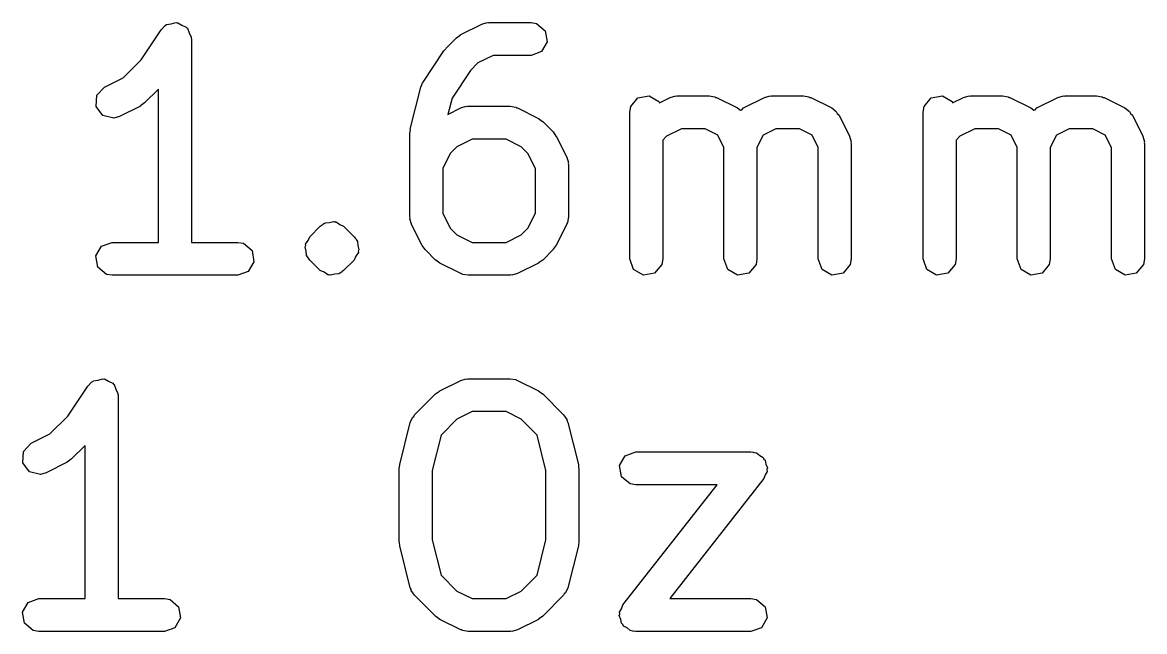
# Model space of a CAD drawing. Extents: x 4 to 183, y -17 to 15.
# Drawn here: x 18.26 to 23.36, y 10.72 to 13.49 of the extents above; entities that cross this region are included whole.
import ezdxf

# ---------------------------------------------------------------- set-up
doc = ezdxf.new("R2010")
doc.units = 0
doc.layers.add('BLACK', color=7, linetype='CONTINUOUS')

msp = doc.modelspace()

# ---------------------------------------------------------------- linework, layer by layer
at = {"layer": 'BLACK', "linetype": 'CONTINUOUS'}
for p, q in [((18.8882, 13.458), (18.9062, 13.4768)), ((18.9062, 13.4768), (18.9103, 13.478)), ((18.9103, 13.478), (18.9131, 13.4813)), ((18.9131, 13.4813), (18.9345, 13.4851)), ((18.9345, 13.4851), (18.9554, 13.4912)), ((18.9554, 13.4912), (18.9594, 13.4895)), ((18.9594, 13.4895), (18.9636, 13.4902)), ((18.9636, 13.4902), (18.9825, 13.4794)), ((18.9825, 13.4794), (19.0024, 13.4706)), ((19.0024, 13.4706), (19.0043, 13.4667)), ((20.2504, 13.4358), (20.3456, 13.4835)), ((20.3456, 13.4835), (20.3706, 13.4909)), ((20.3706, 13.4909), (20.375, 13.4898)), ((20.375, 13.4898), (20.3792, 13.4914)), ((20.3792, 13.4914), (20.5697, 13.4914)), ((20.5697, 13.4914), (20.5953, 13.4869)), ((20.5953, 13.4869), (20.6346, 13.4539)), ((18.7971, 13.3213), (18.8882, 13.458)), ((19.0043, 13.4667), (19.0081, 13.4646)), ((19.0081, 13.4646), (19.0155, 13.4441)), ((19.0155, 13.4441), (19.0252, 13.4246)), ((19.0252, 13.4246), (19.0241, 13.4204)), ((19.0241, 13.4204), (19.0256, 13.4164)), ((19.0256, 13.4164), (19.0256, 12.4914)), ((20.1833, 13.3742), (20.2309, 13.4218)), ((20.2309, 13.4218), (20.2493, 13.4347)), ((20.2493, 13.4347), (20.2504, 13.4358)), ((20.6346, 13.4539), (20.6435, 13.4034)), ((20.1739, 13.3627), (20.1818, 13.371)), ((20.1818, 13.371), (20.1833, 13.3742)), ((20.6435, 13.4034), (20.6179, 13.3589)), ((18.7157, 13.2399), (18.7971, 13.3213)), ((20.0787, 13.2199), (20.1739, 13.3627)), ((20.3969, 13.3414), (20.3284, 13.3071)), ((20.5697, 13.3414), (20.3969, 13.3414)), ((20.6179, 13.3589), (20.5697, 13.3414)), ((20.2946, 13.2734), (20.2107, 13.1475)), ((20.3284, 13.3071), (20.2946, 13.2734)), ((18.6314, 13.1977), (18.7157, 13.2399)), ((20.0683, 13.1965), (20.0786, 13.2195)), ((20.0786, 13.2195), (20.0787, 13.2199)), ((18.5961, 13.1605), (18.6314, 13.1977)), ((18.8756, 13.1877), (18.8132, 13.1253)), ((18.8756, 12.4914), (18.8756, 13.1877)), ((20.0207, 13.006), (20.0683, 13.1965)), ((18.593, 13.1093), (18.5961, 13.1605)), ((18.7937, 13.1112), (18.6984, 13.0636)), ((18.7948, 13.1124), (18.7937, 13.1112)), ((18.8132, 13.1253), (18.7948, 13.1124)), ((20.2107, 13.1475), (20.1922, 13.0734)), ((20.2797, 13.1089), (20.2839, 13.1104)), ((20.2839, 13.1104), (20.4744, 13.1104)), ((20.4744, 13.1104), (20.5001, 13.1059)), ((21.023, 13.1087), (21.056, 13.148)), ((21.056, 13.148), (21.1065, 13.1569)), ((21.1065, 13.1569), (21.1509, 13.1313)), ((21.1509, 13.1313), (21.1531, 13.1253)), ((21.1531, 13.1253), (21.2028, 13.1501)), ((21.2028, 13.1501), (21.2277, 13.1576)), ((21.2277, 13.1576), (21.2321, 13.1565)), ((21.2321, 13.1565), (21.2363, 13.158)), ((21.2363, 13.158), (21.3792, 13.158)), ((21.3792, 13.158), (21.4048, 13.1535)), ((21.4048, 13.1535), (21.4083, 13.1506)), ((21.4083, 13.1506), (21.4127, 13.1501)), ((21.4127, 13.1501), (21.508, 13.1025)), ((21.5361, 13.1025), (21.6314, 13.1501)), ((21.6314, 13.1501), (21.6563, 13.1576)), ((21.6563, 13.1576), (21.6607, 13.1565)), ((21.6607, 13.1565), (21.6649, 13.158)), ((21.6649, 13.158), (21.8078, 13.158)), ((21.8078, 13.158), (21.8334, 13.1535)), ((21.8334, 13.1535), (21.8368, 13.1506)), ((21.8368, 13.1506), (21.8413, 13.1501)), ((21.8413, 13.1501), (21.9365, 13.1025)), ((22.3563, 13.1087), (22.3893, 13.148)), ((22.3893, 13.148), (22.4398, 13.1569)), ((22.4398, 13.1569), (22.4843, 13.1313)), ((22.4843, 13.1313), (22.4864, 13.1253)), ((22.4864, 13.1253), (22.5361, 13.1501)), ((22.5361, 13.1501), (22.5611, 13.1576)), ((22.5611, 13.1576), (22.5654, 13.1565)), ((22.5654, 13.1565), (22.5697, 13.158)), ((22.5697, 13.158), (22.7125, 13.158)), ((22.7125, 13.158), (22.7382, 13.1535)), ((22.7382, 13.1535), (22.7416, 13.1506)), ((22.7416, 13.1506), (22.7461, 13.1501)), ((22.7461, 13.1501), (22.8413, 13.1025)), ((22.8694, 13.1025), (22.9647, 13.1501)), ((22.9647, 13.1501), (22.9897, 13.1576)), ((22.9897, 13.1576), (22.994, 13.1565)), ((22.994, 13.1565), (22.9982, 13.158)), ((22.9982, 13.158), (23.1411, 13.158)), ((23.1411, 13.158), (23.1667, 13.1535)), ((23.1667, 13.1535), (23.1702, 13.1506)), ((23.1702, 13.1506), (23.1746, 13.1501)), ((23.1746, 13.1501), (23.2699, 13.1025)), ((18.6236, 13.0681), (18.593, 13.1093)), ((18.6735, 13.0562), (18.6236, 13.0681)), ((18.6984, 13.0636), (18.6735, 13.0562)), ((20.1922, 13.0734), (20.2504, 13.1025)), ((20.2504, 13.1025), (20.2754, 13.1099)), ((20.2754, 13.1099), (20.2797, 13.1089)), ((20.5001, 13.1059), (20.5035, 13.103)), ((20.5035, 13.103), (20.508, 13.1025)), ((20.508, 13.1025), (20.6032, 13.0549)), ((21.0185, 13.083), (21.023, 13.1087)), ((21.0185, 12.4164), (21.0185, 13.083)), ((21.508, 13.1025), (21.5224, 13.0918)), ((21.5224, 13.0918), (21.5284, 13.0944)), ((21.5284, 13.0944), (21.5361, 13.1025)), ((21.9365, 13.1025), (21.9575, 13.087)), ((21.9575, 13.087), (21.9619, 13.0767)), ((21.9619, 13.0767), (21.9701, 13.069)), ((21.9701, 13.069), (22.0177, 12.9737)), ((22.3518, 13.083), (22.3563, 13.1087)), ((22.3518, 12.4164), (22.3518, 13.083)), ((22.8413, 13.1025), (22.8558, 13.0918)), ((22.8558, 13.0918), (22.8617, 13.0944)), ((22.8617, 13.0944), (22.8694, 13.1025)), ((23.2699, 13.1025), (23.2908, 13.087)), ((23.2908, 13.087), (23.2953, 13.0767)), ((23.2953, 13.0767), (23.3034, 13.069)), ((23.3034, 13.069), (23.351, 12.9737)), ((20.6032, 13.0549), (20.6212, 13.0415)), ((20.6212, 13.0415), (20.6227, 13.0408)), ((20.6227, 13.0408), (20.6703, 12.9932)), ((20.0185, 12.9878), (20.0211, 13.0026)), ((20.0185, 12.6069), (20.0185, 12.9878)), ((20.0211, 13.0026), (20.0207, 13.006)), ((20.3016, 12.9604), (20.2331, 12.9262)), ((20.4567, 12.9604), (20.3016, 12.9604)), ((20.5252, 12.9262), (20.4567, 12.9604)), ((20.6703, 12.9932), (20.6832, 12.9749)), ((20.6832, 12.9749), (20.6844, 12.9737)), ((20.6844, 12.9737), (20.732, 12.8785)), ((21.1855, 12.9738), (21.1685, 12.9567)), ((21.254, 13.008), (21.1855, 12.9738)), ((21.3615, 13.008), (21.254, 13.008)), ((21.4185, 12.9795), (21.3615, 13.008)), ((21.447, 12.9225), (21.4185, 12.9795)), ((21.6256, 12.9795), (21.597, 12.9225)), ((21.6826, 13.008), (21.6256, 12.9795)), ((21.79, 13.008), (21.6826, 13.008)), ((21.8471, 12.9795), (21.79, 13.008)), ((21.8756, 12.9225), (21.8471, 12.9795)), ((22.0177, 12.9737), (22.0251, 12.9488)), ((22.5188, 12.9738), (22.5018, 12.9567)), ((22.5874, 13.008), (22.5188, 12.9738)), ((22.6948, 13.008), (22.5874, 13.008)), ((22.7518, 12.9795), (22.6948, 13.008)), ((22.7804, 12.9225), (22.7518, 12.9795)), ((22.9589, 12.9795), (22.9304, 12.9225)), ((23.0159, 13.008), (22.9589, 12.9795)), ((23.1234, 13.008), (23.0159, 13.008)), ((23.1804, 12.9795), (23.1234, 13.008)), ((23.2089, 12.9225), (23.1804, 12.9795)), ((23.351, 12.9737), (23.3584, 12.9488)), ((20.2331, 12.9262), (20.2027, 12.8958)), ((20.5556, 12.8958), (20.5252, 12.9262)), ((21.1685, 12.9567), (21.1685, 12.4164)), ((21.447, 12.4164), (21.447, 12.9225)), ((21.597, 12.9225), (21.597, 12.4164)), ((21.8756, 12.4164), (21.8756, 12.9225)), ((22.0251, 12.9488), (22.0241, 12.9444)), ((22.0241, 12.9444), (22.0256, 12.9402)), ((22.0256, 12.9402), (22.0256, 12.4164)), ((22.5018, 12.9567), (22.5018, 12.4164)), ((22.7804, 12.4164), (22.7804, 12.9225)), ((22.9304, 12.9225), (22.9304, 12.4164)), ((23.2089, 12.4164), (23.2089, 12.9225)), ((23.3584, 12.9488), (23.3574, 12.9444)), ((23.3574, 12.9444), (23.3589, 12.9402)), ((23.3589, 12.9402), (23.3589, 12.4164)), ((20.2027, 12.8958), (20.1685, 12.8272)), ((20.5899, 12.8272), (20.5556, 12.8958)), ((20.732, 12.8785), (20.7394, 12.8535)), ((20.1685, 12.8272), (20.1685, 12.6246)), ((20.5899, 12.6246), (20.5899, 12.8272)), ((20.7394, 12.8535), (20.7384, 12.8492)), ((20.7384, 12.8492), (20.7399, 12.845)), ((20.7399, 12.845), (20.7399, 12.6069)), ((20.02, 12.6026), (20.0185, 12.6069)), ((20.019, 12.5983), (20.02, 12.6026)), ((20.1685, 12.6246), (20.2027, 12.556)), ((20.5556, 12.556), (20.5899, 12.6246)), ((20.7399, 12.6069), (20.7354, 12.5812)), ((19.5642, 12.517), (19.6119, 12.5647)), ((19.6119, 12.5647), (19.62, 12.5703)), ((19.62, 12.5703), (19.6219, 12.5731)), ((19.6219, 12.5731), (19.6251, 12.5739)), ((19.6251, 12.5739), (19.6253, 12.574)), ((19.6253, 12.574), (19.6274, 12.5766)), ((19.6274, 12.5766), (19.6294, 12.5769)), ((19.6294, 12.5769), (19.6332, 12.5796)), ((19.6332, 12.5796), (19.6526, 12.5813)), ((19.6526, 12.5813), (19.6714, 12.5863)), ((19.6714, 12.5863), (19.6745, 12.5849)), ((19.6745, 12.5849), (19.6779, 12.5855)), ((19.6779, 12.5855), (19.6809, 12.5838)), ((19.6809, 12.5838), (19.6843, 12.5841)), ((19.6843, 12.5841), (19.7003, 12.5729)), ((19.7003, 12.5729), (19.7179, 12.5647)), ((19.7179, 12.5647), (19.7655, 12.517)), ((20.0264, 12.5733), (20.019, 12.5983)), ((20.074, 12.4781), (20.0264, 12.5733)), ((20.2027, 12.556), (20.2331, 12.5256)), ((20.5252, 12.5256), (20.5556, 12.556)), ((20.732, 12.5733), (20.6844, 12.4781)), ((20.7325, 12.5778), (20.732, 12.5733)), ((20.7354, 12.5812), (20.7325, 12.5778)), ((19.5448, 12.4834), (19.556, 12.4994)), ((19.556, 12.4994), (19.5642, 12.517)), ((19.7655, 12.517), (19.7712, 12.5089)), ((19.7712, 12.5089), (19.774, 12.507)), ((19.774, 12.507), (19.7748, 12.5038)), ((19.7748, 12.5038), (19.7805, 12.4957)), ((20.2331, 12.5256), (20.3016, 12.4914)), ((20.4567, 12.4914), (20.5252, 12.5256)), ((18.591, 12.4294), (18.6167, 12.4738)), ((18.6167, 12.4738), (18.6649, 12.4914)), ((18.6649, 12.4914), (18.8756, 12.4914)), ((19.0256, 12.4914), (19.2363, 12.4914)), ((19.2363, 12.4914), (19.262, 12.4869)), ((19.262, 12.4869), (19.3013, 12.4539)), ((19.3013, 12.4539), (19.3102, 12.4034)), ((19.5426, 12.4705), (19.5454, 12.4767)), ((19.5476, 12.4517), (19.5426, 12.4705)), ((19.5454, 12.4767), (19.5448, 12.4834)), ((19.5493, 12.4323), (19.5476, 12.4517)), ((19.7805, 12.4957), (19.7822, 12.4763)), ((19.7822, 12.4763), (19.7872, 12.4575)), ((19.7872, 12.4575), (19.7844, 12.4513)), ((19.7844, 12.4513), (19.785, 12.4446)), ((20.0752, 12.477), (20.074, 12.4781)), ((20.0881, 12.4586), (20.0752, 12.477)), ((20.1357, 12.411), (20.0881, 12.4586)), ((20.3016, 12.4914), (20.4567, 12.4914)), ((20.6703, 12.4586), (20.6227, 12.411)), ((20.671, 12.4601), (20.6703, 12.4586)), ((20.6844, 12.4781), (20.671, 12.4601)), ((18.5999, 12.3789), (18.591, 12.4294)), ((19.3102, 12.4034), (19.2845, 12.3589)), ((19.555, 12.4242), (19.5493, 12.4323)), ((19.5558, 12.421), (19.555, 12.4242)), ((19.5586, 12.4191), (19.5558, 12.421)), ((19.5642, 12.411), (19.5586, 12.4191)), ((19.6119, 12.3633), (19.5642, 12.411)), ((19.7655, 12.411), (19.7179, 12.3633)), ((19.7738, 12.4286), (19.7655, 12.411)), ((19.785, 12.4446), (19.7738, 12.4286)), ((20.1372, 12.4103), (20.1357, 12.411)), ((20.1552, 12.3969), (20.1372, 12.4103)), ((20.2504, 12.3493), (20.1552, 12.3969)), ((20.6032, 12.3969), (20.508, 12.3493)), ((20.6043, 12.3981), (20.6032, 12.3969)), ((20.6227, 12.411), (20.6043, 12.3981)), ((21.036, 12.3682), (21.0185, 12.4164)), ((21.1685, 12.4164), (21.1639, 12.3907)), ((21.4646, 12.3682), (21.447, 12.4164)), ((21.597, 12.4164), (21.5925, 12.3907)), ((21.8932, 12.3682), (21.8756, 12.4164)), ((22.0256, 12.4164), (22.0211, 12.3907)), ((22.3693, 12.3682), (22.3518, 12.4164)), ((22.5018, 12.4164), (22.4973, 12.3907)), ((22.7979, 12.3682), (22.7804, 12.4164)), ((22.9304, 12.4164), (22.9258, 12.3907)), ((23.2265, 12.3682), (23.2089, 12.4164)), ((23.3589, 12.4164), (23.3544, 12.3907)), ((18.6392, 12.3459), (18.5999, 12.3789)), ((18.6649, 12.3414), (18.6392, 12.3459)), ((19.2845, 12.3589), (19.2363, 12.3414)), ((19.6295, 12.3551), (19.6119, 12.3633)), ((19.6455, 12.3439), (19.6295, 12.3551)), ((19.6772, 12.3467), (19.6584, 12.3417)), ((19.6966, 12.3484), (19.6772, 12.3467)), ((19.7004, 12.3511), (19.6966, 12.3484)), ((19.7024, 12.3514), (19.7004, 12.3511)), ((19.7045, 12.354), (19.7024, 12.3514)), ((19.7047, 12.3541), (19.7045, 12.354)), ((19.7079, 12.3549), (19.7047, 12.3541)), ((19.7098, 12.3577), (19.7079, 12.3549)), ((19.7179, 12.3633), (19.7098, 12.3577)), ((20.2549, 12.3488), (20.2504, 12.3493)), ((20.2583, 12.3459), (20.2549, 12.3488)), ((20.2839, 12.3414), (20.2583, 12.3459)), ((20.508, 12.3493), (20.483, 12.3419)), ((21.0804, 12.3425), (21.036, 12.3682)), ((21.131, 12.3514), (21.0804, 12.3425)), ((21.1639, 12.3907), (21.131, 12.3514)), ((21.509, 12.3425), (21.4646, 12.3682)), ((21.5595, 12.3514), (21.509, 12.3425)), ((21.5925, 12.3907), (21.5595, 12.3514)), ((21.9376, 12.3425), (21.8932, 12.3682)), ((21.9881, 12.3514), (21.9376, 12.3425)), ((22.0211, 12.3907), (21.9881, 12.3514)), ((22.4138, 12.3425), (22.3693, 12.3682)), ((22.4643, 12.3514), (22.4138, 12.3425)), ((22.4973, 12.3907), (22.4643, 12.3514)), ((22.8423, 12.3425), (22.7979, 12.3682)), ((22.8929, 12.3514), (22.8423, 12.3425)), ((22.9258, 12.3907), (22.8929, 12.3514)), ((23.2709, 12.3425), (23.2265, 12.3682)), ((23.3214, 12.3514), (23.2709, 12.3425)), ((23.3544, 12.3907), (23.3214, 12.3514)), ((19.2363, 12.3414), (18.6649, 12.3414)), ((19.6489, 12.3442), (19.6455, 12.3439)), ((19.6519, 12.3425), (19.6489, 12.3442)), ((19.6552, 12.3431), (19.6519, 12.3425)), ((19.6584, 12.3417), (19.6552, 12.3431)), ((20.4744, 12.3414), (20.2839, 12.3414)), ((20.4786, 12.3429), (20.4744, 12.3414)), ((20.483, 12.3419), (20.4786, 12.3429)), ((18.4637, 11.7013), (18.5549, 11.838)), ((18.5549, 11.838), (18.5729, 11.8568)), ((18.5729, 11.8568), (18.577, 11.858)), ((18.577, 11.858), (18.5798, 11.8613)), ((18.5798, 11.8613), (18.6012, 11.8651)), ((18.6012, 11.8651), (18.6221, 11.8712)), ((18.6221, 11.8712), (18.6261, 11.8695)), ((18.6261, 11.8695), (18.6303, 11.8702)), ((18.6303, 11.8702), (18.6491, 11.8594)), ((18.6491, 11.8594), (18.6691, 11.8506)), ((18.6691, 11.8506), (18.671, 11.8467)), ((18.671, 11.8467), (18.6747, 11.8446)), ((18.6747, 11.8446), (18.6822, 11.8241)), ((20.1552, 11.8158), (20.2504, 11.8635)), ((20.2504, 11.8635), (20.2754, 11.8709)), ((20.2754, 11.8709), (20.2797, 11.8698)), ((20.2797, 11.8698), (20.2839, 11.8714)), ((20.2839, 11.8714), (20.4744, 11.8714)), ((20.4744, 11.8714), (20.5001, 11.8669)), ((20.5001, 11.8669), (20.5035, 11.864)), ((20.5035, 11.864), (20.508, 11.8635)), ((20.508, 11.8635), (20.6032, 11.8158)), ((18.6822, 11.8241), (18.6918, 11.8046)), ((18.6918, 11.8046), (18.6908, 11.8004)), ((18.6908, 11.8004), (18.6923, 11.7964)), ((18.6923, 11.7964), (18.6923, 10.8714)), ((20.0404, 11.7066), (20.1357, 11.8018)), ((20.1357, 11.8018), (20.154, 11.8147)), ((20.154, 11.8147), (20.1552, 11.8158)), ((20.6032, 11.8158), (20.6212, 11.8025)), ((20.6212, 11.8025), (20.6227, 11.8018)), ((20.6227, 11.8018), (20.7179, 11.7066)), ((18.3824, 11.6199), (18.4637, 11.7013)), ((20.0207, 11.6717), (20.0313, 11.6955)), ((20.0313, 11.6955), (20.0373, 11.6998)), ((20.0373, 11.6998), (20.0404, 11.7066)), ((20.2331, 11.6871), (20.1612, 11.6152)), ((20.3016, 11.7214), (20.2331, 11.6871)), ((20.4567, 11.7214), (20.3016, 11.7214)), ((20.5252, 11.6871), (20.4567, 11.7214)), ((20.5972, 11.6152), (20.5252, 11.6871)), ((20.7179, 11.7066), (20.7329, 11.6852)), ((20.7329, 11.6852), (20.7335, 11.6778)), ((19.9731, 11.4812), (20.0207, 11.6717)), ((20.7335, 11.6778), (20.7377, 11.6717)), ((20.7377, 11.6717), (20.7853, 11.4812)), ((18.298, 11.5777), (18.3824, 11.6199)), ((20.1612, 11.6152), (20.1208, 11.4538)), ((20.6375, 11.4538), (20.5972, 11.6152)), ((18.2597, 11.4893), (18.2627, 11.5405)), ((18.2627, 11.5405), (18.298, 11.5777)), ((18.5423, 11.5677), (18.4798, 11.5053)), ((18.5423, 10.8714), (18.5423, 11.5677)), ((20.9976, 11.5205), (21.0458, 11.538)), ((21.0458, 11.538), (21.5697, 11.538)), ((21.5697, 11.538), (21.5774, 11.5367)), ((21.5774, 11.5367), (21.5803, 11.5373)), ((21.5803, 11.5373), (21.5834, 11.5356)), ((21.5834, 11.5356), (21.5953, 11.5335)), ((21.5953, 11.5335), (21.6094, 11.5217)), ((18.2902, 11.4481), (18.2597, 11.4893)), ((18.4603, 11.4912), (18.3651, 11.4436)), ((18.4615, 11.4924), (18.4603, 11.4912)), ((18.4798, 11.5053), (18.4615, 11.4924)), ((19.9708, 11.463), (19.9734, 11.4778)), ((19.9734, 11.4778), (19.9731, 11.4812)), ((20.7853, 11.4812), (20.7863, 11.4663)), ((20.972, 11.4761), (20.9976, 11.5205)), ((21.6094, 11.5217), (21.6255, 11.5131)), ((21.6255, 11.5131), (21.6285, 11.5057)), ((21.6285, 11.5057), (21.6346, 11.5005)), ((21.6346, 11.5005), (21.6378, 11.4825)), ((21.6378, 11.4825), (21.6446, 11.4655)), ((18.3401, 11.4362), (18.2902, 11.4481)), ((18.3651, 11.4436), (18.3401, 11.4362)), ((19.9708, 11.1297), (19.9708, 11.463)), ((20.1208, 11.4538), (20.1208, 11.1389)), ((20.6375, 11.1389), (20.6375, 11.4538)), ((20.7863, 11.4663), (20.7875, 11.463)), ((20.7875, 11.463), (20.7875, 11.1297)), ((20.9809, 11.4255), (20.972, 11.4761)), ((21.6343, 11.4341), (21.6286, 11.4167)), ((21.6435, 11.45), (21.6343, 11.4341)), ((21.6446, 11.4655), (21.6421, 11.4579)), ((21.6421, 11.4579), (21.6435, 11.45)), ((21.0202, 11.3926), (20.9809, 11.4255)), ((20.9869, 10.8427), (21.4153, 11.388)), ((21.0458, 11.388), (21.0202, 11.3926)), ((21.4153, 11.388), (21.0458, 11.388)), ((21.6286, 11.4167), (21.2002, 10.8714)), ((19.972, 11.1265), (19.9708, 11.1297)), ((19.9731, 11.1115), (19.972, 11.1265)), ((20.1208, 11.1389), (20.1612, 10.9776)), ((20.5972, 10.9776), (20.6375, 11.1389)), ((20.7875, 11.1297), (20.7849, 11.115)), ((20.0207, 10.921), (19.9731, 11.1115)), ((20.7853, 11.1115), (20.7377, 10.921)), ((20.7849, 11.115), (20.7853, 11.1115)), ((20.1612, 10.9776), (20.2331, 10.9056)), ((20.5252, 10.9056), (20.5972, 10.9776)), ((20.0248, 10.9149), (20.0207, 10.921)), ((20.7377, 10.921), (20.727, 10.8973)), ((18.2834, 10.8538), (18.3316, 10.8714)), ((18.3316, 10.8714), (18.5423, 10.8714)), ((18.6923, 10.8714), (18.903, 10.8714)), ((18.903, 10.8714), (18.9286, 10.8669)), ((18.9286, 10.8669), (18.9679, 10.8339)), ((20.0255, 10.9075), (20.0248, 10.9149)), ((20.0404, 10.8862), (20.0255, 10.9075)), ((20.1357, 10.791), (20.0404, 10.8862)), ((20.2331, 10.9056), (20.3016, 10.8714)), ((20.3016, 10.8714), (20.4567, 10.8714)), ((20.4567, 10.8714), (20.5252, 10.9056)), ((20.7179, 10.8862), (20.6227, 10.791)), ((20.7211, 10.8929), (20.7179, 10.8862)), ((20.727, 10.8973), (20.7211, 10.8929)), ((21.2002, 10.8714), (21.5697, 10.8714)), ((21.5697, 10.8714), (21.5953, 10.8669)), ((21.5953, 10.8669), (21.6346, 10.8339)), ((18.2577, 10.8094), (18.2834, 10.8538)), ((18.9679, 10.8339), (18.9768, 10.7834)), ((20.972, 10.8094), (20.9812, 10.8253)), ((20.9812, 10.8253), (20.9869, 10.8427)), ((21.6346, 10.8339), (21.6435, 10.7834)), ((18.2666, 10.7589), (18.2577, 10.8094)), ((18.9768, 10.7834), (18.9512, 10.7389)), ((20.1372, 10.7903), (20.1357, 10.791)), ((20.1552, 10.7769), (20.1372, 10.7903)), ((20.2504, 10.7293), (20.1552, 10.7769)), ((20.6032, 10.7769), (20.508, 10.7293)), ((20.6043, 10.7781), (20.6032, 10.7769)), ((20.6227, 10.791), (20.6043, 10.7781)), ((20.9709, 10.794), (20.9734, 10.8015)), ((20.9777, 10.7769), (20.9709, 10.794)), ((20.9734, 10.8015), (20.972, 10.8094)), ((20.9809, 10.7589), (20.9777, 10.7769)), ((21.6435, 10.7834), (21.6179, 10.7389)), ((18.3059, 10.7259), (18.2666, 10.7589)), ((18.3316, 10.7214), (18.3059, 10.7259)), ((18.903, 10.7214), (18.3316, 10.7214)), ((18.9512, 10.7389), (18.903, 10.7214)), ((20.2549, 10.7288), (20.2504, 10.7293)), ((20.2583, 10.7259), (20.2549, 10.7288)), ((20.2839, 10.7214), (20.2583, 10.7259)), ((20.4744, 10.7214), (20.2839, 10.7214)), ((20.4786, 10.7229), (20.4744, 10.7214)), ((20.483, 10.7219), (20.4786, 10.7229)), ((20.508, 10.7293), (20.483, 10.7219)), ((20.987, 10.7538), (20.9809, 10.7589)), ((20.99, 10.7463), (20.987, 10.7538)), ((21.0061, 10.7377), (20.99, 10.7463)), ((21.0202, 10.7259), (21.0061, 10.7377)), ((21.0321, 10.7238), (21.0202, 10.7259)), ((21.0352, 10.7221), (21.0321, 10.7238)), ((21.0381, 10.7227), (21.0352, 10.7221)), ((21.0458, 10.7214), (21.0381, 10.7227)), ((21.5697, 10.7214), (21.0458, 10.7214)), ((21.6179, 10.7389), (21.5697, 10.7214))]:
    msp.add_line(p, q, dxfattribs=at)

doc.saveas('drawing.dxf')
